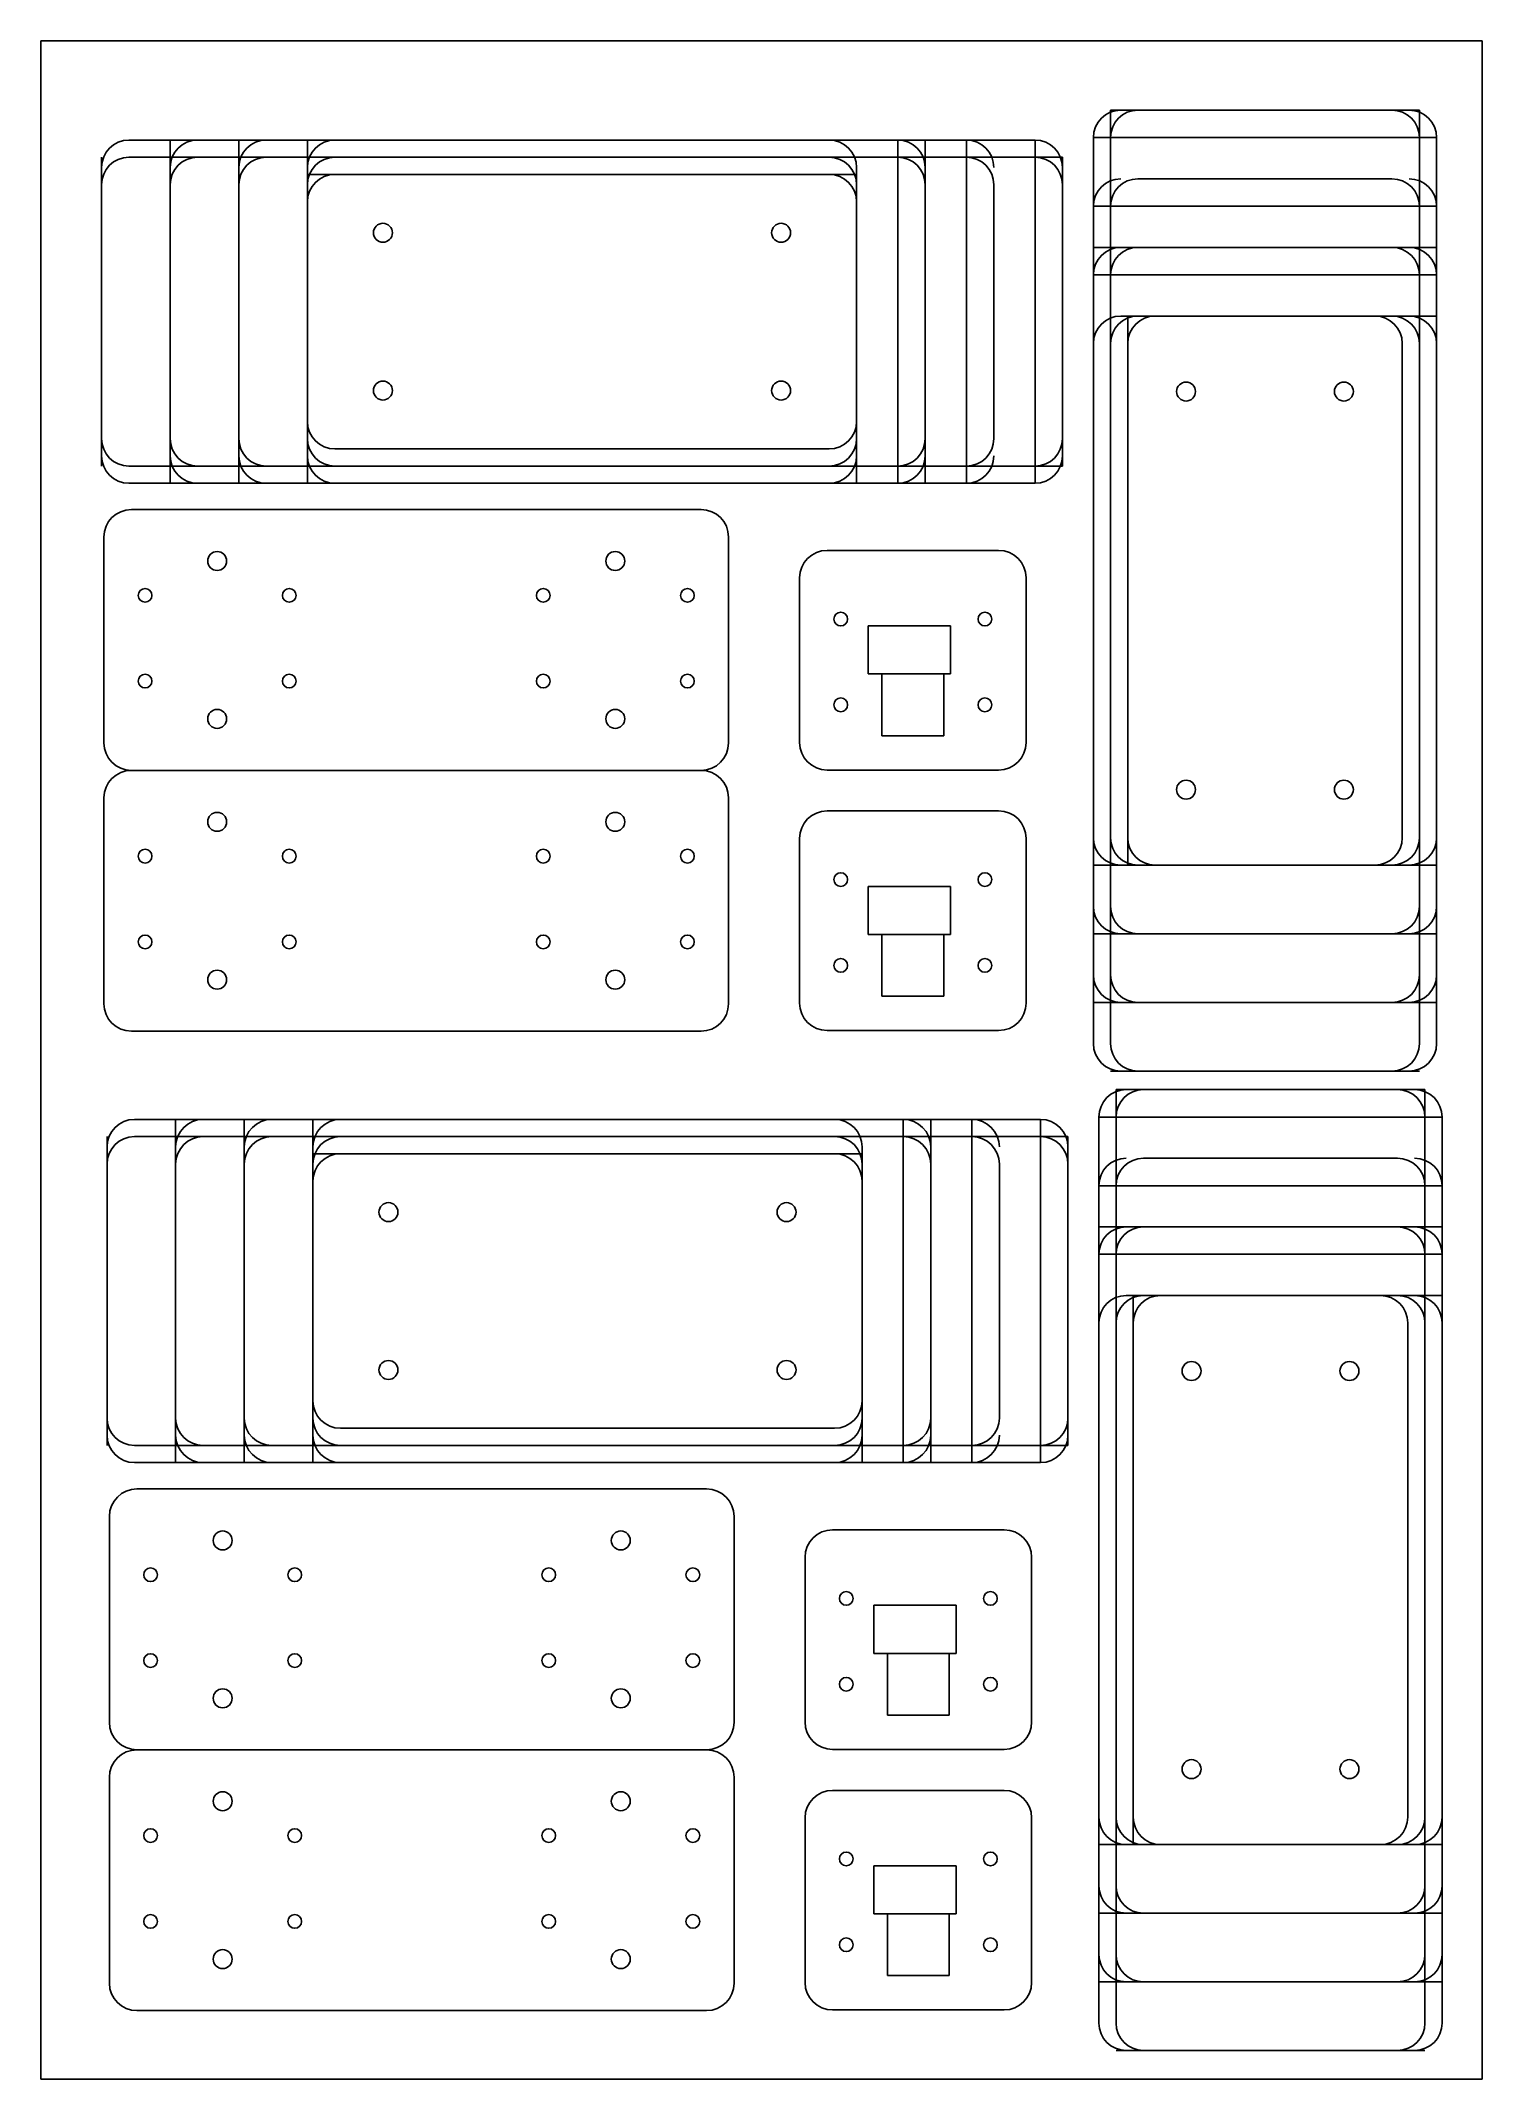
# Model space of a CAD drawing. Header units: millimetres. Extents: x 0 to 210, y 0 to 297.
import ezdxf

# ---------------------------------------------------------------- set-up
doc = ezdxf.new("R2010")
doc.units = ezdxf.units.MM
doc.layers.get('0').update_dxf_attribs({"lineweight": 25, "true_color": 0xffffff})

msp = doc.modelspace()

# ---------------------------------------------------------------- linework, layer by layer
for p, q in [((210, 297), (0, 297)), ((0, 297), (0, 0)), ((210, 0), (210, 297)), ((200.85, 286.89), (155.85, 286.89)), ((155.85, 252.89), (155.85, 286.89)), ((196.85, 286.89), (159.85, 286.89)), ((200.85, 252.89), (200.85, 286.89)), ((12.85, 282.53), (18.85, 282.53)), ((138.85, 282.53), (18.85, 282.53)), ((118.85, 282.53), (18.85, 282.53)), ((18.85, 278.53), (18.85, 282.53)), ((134.85, 282.53), (22.85, 282.53)), ((28.85, 278.53), (28.85, 282.53)), ((118.85, 282.53), (38.85, 282.53)), ((38.85, 278.53), (38.85, 282.53)), ((114.85, 282.53), (42.85, 282.53)), ((124.85, 282.53), (124.85, 232.53)), ((128.85, 232.53), (128.85, 282.53)), ((144.85, 282.53), (134.85, 282.53)), ((134.85, 282.53), (134.85, 232.53)), ((144.85, 232.53), (144.85, 282.53)), ((203.35, 282.89), (153.35, 282.89)), ((153.35, 282.89), (153.35, 272.89)), ((203.35, 262.89), (203.35, 282.89)), ((8.85, 280.03), (8.85, 235.03)), ((12.85, 280.03), (42.85, 280.03)), ((114.85, 280.03), (42.85, 280.03)), ((114.85, 280.03), (148.85, 280.03)), ((148.85, 235.03), (148.85, 280.03)), ((18.85, 278.53), (18.85, 232.53)), ((28.85, 239.03), (28.85, 278.53)), ((28.85, 278.53), (28.85, 236.53)), ((38.85, 276.03), (38.85, 278.53)), ((38.85, 237.53), (38.85, 277.53)), ((118.85, 277.53), (38.85, 277.53)), ((42.85, 277.53), (114.85, 277.53)), ((118.85, 232.53), (118.85, 278.53)), ((153.35, 276.89), (153.35, 156.89)), ((196.85, 276.89), (159.85, 276.89)), ((203.35, 156.89), (203.35, 276.89)), ((8.85, 276.03), (8.85, 239.03)), ((18.85, 276.03), (18.85, 239.03)), ((28.85, 276.03), (28.85, 239.03)), ((38.85, 273.53), (38.85, 241.53)), ((118.85, 239.03), (118.85, 276.03)), ((118.85, 273.53), (118.85, 241.53)), ((128.85, 239.03), (128.85, 276.03)), ((138.85, 239.03), (138.85, 276.03)), ((148.85, 239.03), (148.85, 276.03)), ((153.35, 272.89), (153.35, 160.89)), ((153.35, 272.89), (203.35, 272.89)), ((203.35, 160.89), (203.35, 272.89)), ((203.35, 266.89), (153.35, 266.89)), ((196.85, 266.89), (159.85, 266.89)), ((199.35, 266.89), (203.35, 266.89)), ((153.35, 262.89), (203.35, 262.89)), ((153.35, 256.89), (153.35, 156.89)), ((153.35, 256.89), (153.35, 176.89)), ((203.35, 256.89), (157.35, 256.89)), ((158.35, 256.89), (158.35, 176.89)), ((196.85, 256.89), (159.85, 256.89)), ((162.35, 256.89), (194.35, 256.89)), ((203.35, 156.89), (203.35, 256.89)), ((203.35, 176.89), (203.35, 256.89)), ((153.35, 252.89), (153.35, 180.89)), ((155.85, 252.89), (155.85, 180.89)), ((158.35, 180.89), (158.35, 252.89)), ((198.35, 252.89), (198.35, 180.89)), ((200.85, 180.89), (200.85, 252.89)), ((203.35, 180.89), (203.35, 252.89)), ((12.85, 235.03), (42.85, 235.03)), ((28.85, 236.53), (28.85, 232.53)), ((38.85, 237.53), (38.85, 232.53)), ((114.85, 237.53), (42.85, 237.53)), ((42.85, 235.03), (114.85, 235.03)), ((114.85, 235.03), (148.85, 235.03)), ((128.85, 236.53), (128.85, 232.53)), ((12.85, 232.53), (18.85, 232.53)), ((18.85, 232.53), (138.85, 232.53)), ((18.85, 232.53), (118.85, 232.53)), ((18.85, 232.53), (38.85, 232.53)), ((38.85, 232.53), (18.85, 232.53)), ((18.85, 232.53), (18.85, 232.53)), ((22.85, 232.53), (134.85, 232.53)), ((38.85, 232.53), (38.85, 232.53)), ((38.85, 232.53), (118.85, 232.53)), ((42.85, 232.53), (114.85, 232.53)), ((124.85, 232.53), (144.85, 232.53)), ((96.2, 228.7), (13.2, 228.7)), ((9.2, 224.7), (9.2, 194.7)), ((100.2, 194.7), (100.2, 224.7)), ((139.55, 222.75), (114.55, 222.75)), ((110.55, 218.75), (110.55, 194.75)), ((143.55, 194.75), (143.55, 218.75)), ((132.55, 211.75), (120.55, 211.75)), ((120.55, 211.75), (120.55, 204.75)), ((132.55, 204.75), (132.55, 211.75)), ((120.55, 204.75), (132.55, 204.75)), ((131.55, 204.75), (122.55, 204.75)), ((122.55, 204.75), (122.55, 195.75)), ((131.55, 195.75), (131.55, 204.75)), ((122.55, 195.75), (131.55, 195.75)), ((13.2, 190.7), (96.2, 190.7)), ((96.2, 190.7), (13.2, 190.7)), ((114.55, 190.75), (139.55, 190.75)), ((9.2, 186.7), (9.2, 156.7)), ((100.2, 156.7), (100.2, 186.7)), ((139.55, 184.79), (114.55, 184.79)), ((110.55, 180.79), (110.55, 156.79)), ((143.55, 156.79), (143.55, 180.79)), ((155.85, 150.89), (155.85, 180.89)), ((200.85, 150.89), (200.85, 180.89)), ((157.35, 176.89), (153.35, 176.89)), ((159.85, 176.89), (157.35, 176.89)), ((198.35, 176.89), (158.35, 176.89)), ((162.35, 176.89), (194.35, 176.89)), ((198.35, 176.89), (203.35, 176.89)), ((203.35, 156.89), (203.35, 176.89)), ((203.35, 176.89), (203.35, 176.89)), ((203.35, 176.89), (203.35, 156.89)), ((132.55, 173.79), (120.55, 173.79)), ((120.55, 173.79), (120.55, 166.79)), ((132.55, 166.79), (132.55, 173.79)), ((120.55, 166.79), (132.55, 166.79)), ((131.55, 166.79), (122.55, 166.79)), ((122.55, 166.79), (122.55, 157.79)), ((131.55, 157.79), (131.55, 166.79)), ((157.35, 166.89), (153.35, 166.89)), ((196.85, 166.89), (157.35, 166.89)), ((157.35, 166.89), (199.35, 166.89)), ((159.85, 166.89), (196.85, 166.89)), ((199.35, 166.89), (203.35, 166.89)), ((122.55, 157.79), (131.55, 157.79)), ((153.35, 150.89), (153.35, 156.89)), ((157.35, 156.89), (153.35, 156.89)), ((157.35, 156.89), (203.35, 156.89)), ((159.85, 156.89), (196.85, 156.89)), ((203.35, 156.89), (203.35, 156.89)), ((203.35, 150.89), (203.35, 156.89)), ((13.2, 152.7), (96.2, 152.7)), ((114.55, 152.79), (139.55, 152.79)), ((155.85, 146.89), (200.85, 146.89)), ((159.85, 146.89), (196.85, 146.89)), ((201.65, 144.19), (156.65, 144.19)), ((156.65, 110.19), (156.65, 144.19)), ((197.65, 144.19), (160.65, 144.19)), ((201.65, 110.19), (201.65, 144.19)), ((13.65, 139.84), (19.65, 139.84)), ((139.65, 139.84), (19.65, 139.84)), ((119.65, 139.84), (19.65, 139.84)), ((19.65, 135.84), (19.65, 139.84)), ((135.65, 139.84), (23.65, 139.84)), ((29.65, 135.84), (29.65, 139.84)), ((119.65, 139.84), (39.65, 139.84)), ((39.65, 135.84), (39.65, 139.84)), ((115.65, 139.84), (43.65, 139.84)), ((125.65, 139.84), (125.65, 89.84)), ((129.65, 89.84), (129.65, 139.84)), ((145.65, 139.84), (135.65, 139.84)), ((135.65, 139.84), (135.65, 89.84)), ((145.65, 89.84), (145.65, 139.84)), ((204.15, 140.19), (154.15, 140.19)), ((154.15, 140.19), (154.15, 130.19)), ((204.15, 120.19), (204.15, 140.19)), ((9.65, 137.34), (9.65, 92.34)), ((13.65, 137.34), (43.65, 137.34)), ((115.65, 137.34), (43.65, 137.34)), ((115.65, 137.34), (149.65, 137.34)), ((149.65, 92.34), (149.65, 137.34)), ((19.65, 135.84), (19.65, 89.84)), ((29.65, 96.34), (29.65, 135.84)), ((29.65, 135.84), (29.65, 93.84)), ((39.65, 133.34), (39.65, 135.84)), ((39.65, 94.84), (39.65, 134.84)), ((119.65, 134.84), (39.65, 134.84)), ((43.65, 134.84), (115.65, 134.84)), ((119.65, 89.84), (119.65, 135.84)), ((154.15, 134.19), (154.15, 14.19)), ((197.65, 134.19), (160.65, 134.19)), ((204.15, 14.19), (204.15, 134.19)), ((9.65, 133.34), (9.65, 96.34)), ((19.65, 133.34), (19.65, 96.34)), ((29.65, 133.34), (29.65, 96.34)), ((39.65, 130.84), (39.65, 98.84)), ((119.65, 96.34), (119.65, 133.34)), ((119.65, 130.84), (119.65, 98.84)), ((129.65, 96.34), (129.65, 133.34)), ((139.65, 96.34), (139.65, 133.34)), ((149.65, 96.34), (149.65, 133.34)), ((154.15, 130.19), (154.15, 18.19)), ((154.15, 130.19), (204.15, 130.19)), ((204.15, 18.19), (204.15, 130.19)), ((204.15, 124.19), (154.15, 124.19)), ((197.65, 124.19), (160.65, 124.19)), ((200.15, 124.19), (204.15, 124.19)), ((154.15, 120.19), (204.15, 120.19)), ((154.15, 114.19), (154.15, 14.19)), ((154.15, 114.19), (154.15, 34.19)), ((204.15, 114.19), (158.15, 114.19)), ((159.15, 114.19), (159.15, 34.19)), ((197.65, 114.19), (160.65, 114.19)), ((163.15, 114.19), (195.15, 114.19)), ((204.15, 14.19), (204.15, 114.19)), ((204.15, 34.19), (204.15, 114.19)), ((154.15, 110.19), (154.15, 38.19)), ((156.65, 110.19), (156.65, 38.19)), ((159.15, 38.19), (159.15, 110.19)), ((199.15, 110.19), (199.15, 38.19)), ((201.65, 38.19), (201.65, 110.19)), ((204.15, 38.19), (204.15, 110.19)), ((13.65, 92.34), (43.65, 92.34)), ((29.65, 93.84), (29.65, 89.84)), ((39.65, 94.84), (39.65, 89.84)), ((115.65, 94.84), (43.65, 94.84)), ((43.65, 92.34), (115.65, 92.34)), ((115.65, 92.34), (149.65, 92.34)), ((129.65, 93.84), (129.65, 89.84)), ((13.65, 89.84), (19.65, 89.84)), ((19.65, 89.84), (139.65, 89.84)), ((19.65, 89.84), (119.65, 89.84)), ((19.65, 89.84), (39.65, 89.84)), ((39.65, 89.84), (19.65, 89.84)), ((19.65, 89.84), (19.65, 89.84)), ((23.65, 89.84), (135.65, 89.84)), ((39.65, 89.84), (39.65, 89.84)), ((39.65, 89.84), (119.65, 89.84)), ((43.65, 89.84), (115.65, 89.84)), ((125.65, 89.84), (145.65, 89.84)), ((97, 86), (14, 86)), ((10, 82), (10, 52)), ((101, 52), (101, 82)), ((140.35, 80.05), (115.35, 80.05)), ((111.35, 76.05), (111.35, 52.05)), ((144.35, 52.05), (144.35, 76.05)), ((133.35, 69.05), (121.35, 69.05)), ((121.35, 69.05), (121.35, 62.05)), ((133.35, 62.05), (133.35, 69.05)), ((121.35, 62.05), (133.35, 62.05)), ((132.35, 62.05), (123.35, 62.05)), ((123.35, 62.05), (123.35, 53.05)), ((132.35, 53.05), (132.35, 62.05)), ((123.35, 53.05), (132.35, 53.05)), ((14, 48), (97, 48)), ((97, 48), (14, 48)), ((115.35, 48.05), (140.35, 48.05)), ((10, 44), (10, 14)), ((101, 14), (101, 44)), ((140.35, 42.09), (115.35, 42.09)), ((111.35, 38.09), (111.35, 14.09)), ((144.35, 14.09), (144.35, 38.09)), ((156.65, 8.19), (156.65, 38.19)), ((201.65, 8.19), (201.65, 38.19)), ((158.15, 34.19), (154.15, 34.19)), ((160.65, 34.19), (158.15, 34.19)), ((199.15, 34.19), (159.15, 34.19)), ((163.15, 34.19), (195.15, 34.19)), ((199.15, 34.19), (204.15, 34.19)), ((204.15, 14.19), (204.15, 34.19)), ((204.15, 34.19), (204.15, 34.19)), ((204.15, 34.19), (204.15, 14.19)), ((133.35, 31.09), (121.35, 31.09)), ((121.35, 31.09), (121.35, 24.09)), ((133.35, 24.09), (133.35, 31.09)), ((121.35, 24.09), (133.35, 24.09)), ((132.35, 24.09), (123.35, 24.09)), ((123.35, 24.09), (123.35, 15.09)), ((132.35, 15.09), (132.35, 24.09)), ((158.15, 24.19), (154.15, 24.19)), ((197.65, 24.19), (158.15, 24.19)), ((158.15, 24.19), (200.15, 24.19)), ((160.65, 24.19), (197.65, 24.19)), ((200.15, 24.19), (204.15, 24.19)), ((123.35, 15.09), (132.35, 15.09)), ((154.15, 8.19), (154.15, 14.19)), ((158.15, 14.19), (154.15, 14.19)), ((158.15, 14.19), (204.15, 14.19)), ((160.65, 14.19), (197.65, 14.19)), ((204.15, 14.19), (204.15, 14.19)), ((204.15, 8.19), (204.15, 14.19)), ((14, 10), (97, 10)), ((115.35, 10.09), (140.35, 10.09)), ((156.65, 4.19), (201.65, 4.19)), ((160.65, 4.19), (197.65, 4.19)), ((0, 0), (210, 0))]:
    msp.add_line(p, q)
for centre, radius in [((49.85, 269.03), 1.38), ((107.85, 269.03), 1.38), ((49.85, 246.03), 1.38), ((107.85, 246.03), 1.38), ((166.85, 245.89), 1.38), ((189.85, 245.89), 1.38), ((25.7, 221.2), 1.38), ((83.7, 221.2), 1.38), ((15.2, 216.2), 1), ((36.2, 216.2), 1), ((73.2, 216.2), 1), ((94.2, 216.2), 1), ((116.55, 212.75), 1), ((137.55, 212.75), 1), ((15.2, 203.7), 1), ((36.2, 203.7), 1), ((73.2, 203.7), 1), ((94.2, 203.7), 1), ((25.7, 198.2), 1.38), ((83.7, 198.2), 1.38), ((116.55, 200.25), 1), ((137.55, 200.25), 1), ((166.85, 187.89), 1.38), ((189.85, 187.89), 1.38), ((25.7, 183.2), 1.38), ((83.7, 183.2), 1.38), ((15.2, 178.2), 1), ((36.2, 178.2), 1), ((73.2, 178.2), 1), ((94.2, 178.2), 1), ((116.55, 174.79), 1), ((137.55, 174.79), 1), ((15.2, 165.7), 1), ((36.2, 165.7), 1), ((73.2, 165.7), 1), ((94.2, 165.7), 1), ((25.7, 160.2), 1.38), ((83.7, 160.2), 1.38), ((116.55, 162.29), 1), ((137.55, 162.29), 1), ((50.65, 126.34), 1.38), ((108.65, 126.34), 1.38), ((50.65, 103.34), 1.38), ((108.65, 103.34), 1.38), ((167.65, 103.19), 1.38), ((190.65, 103.19), 1.38), ((26.5, 78.5), 1.38), ((84.5, 78.5), 1.38), ((16, 73.5), 1), ((37, 73.5), 1), ((74, 73.5), 1), ((95, 73.5), 1), ((117.35, 70.05), 1), ((138.35, 70.05), 1), ((16, 61), 1), ((37, 61), 1), ((74, 61), 1), ((95, 61), 1), ((26.5, 55.5), 1.38), ((84.5, 55.5), 1.38), ((117.35, 57.55), 1), ((138.35, 57.55), 1), ((167.65, 45.19), 1.38), ((190.65, 45.19), 1.38), ((26.5, 40.5), 1.38), ((84.5, 40.5), 1.38), ((16, 35.5), 1), ((37, 35.5), 1), ((74, 35.5), 1), ((95, 35.5), 1), ((117.35, 32.09), 1), ((138.35, 32.09), 1), ((16, 23), 1), ((37, 23), 1), ((74, 23), 1), ((95, 23), 1), ((26.5, 17.5), 1.38), ((84.5, 17.5), 1.38), ((117.35, 19.59), 1), ((138.35, 19.59), 1)]:
    msp.add_circle(centre, radius)
for centre, start, end in [((157.35, 282.89), 90, 180), ((159.85, 282.89), 90, 180), ((196.85, 282.89), 0, 90), ((199.35, 282.89), 0, 90), ((12.85, 278.53), 90, 180), ((22.85, 278.53), 90, 180), ((32.85, 278.53), 90, 180), ((42.85, 278.53), 90, 180), ((114.85, 278.53), 0, 90), ((124.85, 278.53), 0, 90), ((134.85, 278.53), 0, 90), ((144.85, 278.53), 0, 90), ((12.85, 276.03), 90, 180), ((22.85, 276.03), 90, 180), ((32.85, 276.03), 90, 180), ((42.85, 276.03), 90, 180), ((114.85, 276.03), 0, 90), ((124.85, 276.03), 0, 90), ((134.85, 276.03), 0, 90), ((144.85, 276.03), 0, 90), ((42.85, 273.53), 90, 180), ((114.85, 273.53), 0, 90), ((157.35, 272.89), 90, 180), ((159.85, 272.89), 90, 180), ((196.85, 272.89), 0, 90), ((199.35, 272.89), 0, 90), ((157.35, 262.89), 90, 180), ((159.85, 262.89), 90, 180), ((196.85, 262.89), 0, 90), ((199.35, 262.89), 0, 90), ((157.35, 252.89), 90, 180), ((159.85, 252.89), 90, 180), ((162.35, 252.89), 90, 180), ((194.35, 252.89), 0, 90), ((196.85, 252.89), 0, 90), ((199.35, 252.89), 0, 90), ((42.85, 241.53), 180, 270), ((114.85, 241.53), 270, 0), ((12.85, 239.03), 180, 270), ((22.85, 239.03), 180, 270), ((32.85, 239.03), 180, 270), ((42.85, 239.03), 180, 270), ((114.85, 239.03), 270, 0), ((124.85, 239.03), 270, 0), ((134.85, 239.03), 270, 0), ((144.85, 239.03), 270, 0), ((12.85, 236.53), 180, 270), ((22.85, 236.53), 180, 270), ((32.85, 236.53), 180, 270), ((42.85, 236.53), 180, 270), ((114.85, 236.53), 270, 0), ((124.85, 236.53), 270, 0), ((134.85, 236.53), 270, 0), ((144.85, 236.53), 270, 0), ((13.2, 224.7), 90, 180), ((96.2, 224.7), 0, 90), ((114.55, 218.75), 90, 180), ((139.55, 218.75), 0, 90), ((13.2, 194.7), 180, 270), ((96.2, 194.7), 270, 0), ((114.55, 194.75), 180, 270), ((139.55, 194.75), 270, 0), ((13.2, 186.7), 90, 180), ((96.2, 186.7), 0, 90), ((114.55, 180.79), 90, 180), ((139.55, 180.79), 0, 90), ((157.35, 180.89), 180, 270), ((159.85, 180.89), 180, 270), ((162.35, 180.89), 180, 270), ((194.35, 180.89), 270, 0), ((196.85, 180.89), 270, 0), ((199.35, 180.89), 270, 0), ((157.35, 170.89), 180, 270), ((159.85, 170.89), 180, 270), ((196.85, 170.89), 270, 0), ((199.35, 170.89), 270, 0), ((157.35, 160.89), 180, 270), ((159.85, 160.89), 180, 270), ((196.85, 160.89), 270, 0), ((199.35, 160.89), 270, 0), ((13.2, 156.7), 180, 270), ((96.2, 156.7), 270, 0), ((114.55, 156.79), 180, 270), ((139.55, 156.79), 270, 0), ((157.35, 150.89), 180, 270), ((159.85, 150.89), 180, 270), ((196.85, 150.89), 270, 0), ((199.35, 150.89), 270, 0), ((158.15, 140.19), 90, 180), ((160.65, 140.19), 90, 180), ((197.65, 140.19), 0, 90), ((200.15, 140.19), 0, 90), ((13.65, 135.84), 90, 180), ((23.65, 135.84), 90, 180), ((33.65, 135.84), 90, 180), ((43.65, 135.84), 90, 180), ((115.65, 135.84), 0, 90), ((125.65, 135.84), 0, 90), ((135.65, 135.84), 0, 90), ((145.65, 135.84), 0, 90), ((13.65, 133.34), 90, 180), ((23.65, 133.34), 90, 180), ((33.65, 133.34), 90, 180), ((43.65, 133.34), 90, 180), ((115.65, 133.34), 0, 90), ((125.65, 133.34), 0, 90), ((135.65, 133.34), 0, 90), ((145.65, 133.34), 0, 90), ((43.65, 130.84), 90, 180), ((115.65, 130.84), 0, 90), ((158.15, 130.19), 90, 180), ((160.65, 130.19), 90, 180), ((197.65, 130.19), 0, 90), ((200.15, 130.19), 0, 90), ((158.15, 120.19), 90, 180), ((160.65, 120.19), 90, 180), ((197.65, 120.19), 0, 90), ((200.15, 120.19), 0, 90), ((158.15, 110.19), 90, 180), ((160.65, 110.19), 90, 180), ((163.15, 110.19), 90, 180), ((195.15, 110.19), 0, 90), ((197.65, 110.19), 0, 90), ((200.15, 110.19), 0, 90), ((43.65, 98.84), 180, 270), ((115.65, 98.84), 270, 0), ((13.65, 96.34), 180, 270), ((23.65, 96.34), 180, 270), ((33.65, 96.34), 180, 270), ((43.65, 96.34), 180, 270), ((115.65, 96.34), 270, 0), ((125.65, 96.34), 270, 0), ((135.65, 96.34), 270, 0), ((145.65, 96.34), 270, 0), ((13.65, 93.84), 180, 270), ((23.65, 93.84), 180, 270), ((33.65, 93.84), 180, 270), ((43.65, 93.84), 180, 270), ((115.65, 93.84), 270, 0), ((125.65, 93.84), 270, 0), ((135.65, 93.84), 270, 0), ((145.65, 93.84), 270, 0), ((14, 82), 90, 180), ((97, 82), 0, 90), ((115.35, 76.05), 90, 180), ((140.35, 76.05), 0, 90), ((14, 52), 180, 270), ((97, 52), 270, 0), ((115.35, 52.05), 180, 270), ((140.35, 52.05), 270, 0), ((14, 44), 90, 180), ((97, 44), 0, 90), ((115.35, 38.09), 90, 180), ((140.35, 38.09), 0, 90), ((158.15, 38.19), 180, 270), ((160.65, 38.19), 180, 270), ((163.15, 38.19), 180, 270), ((195.15, 38.19), 270, 0), ((197.65, 38.19), 270, 0), ((200.15, 38.19), 270, 0), ((158.15, 28.19), 180, 270), ((160.65, 28.19), 180, 270), ((197.65, 28.19), 270, 0), ((200.15, 28.19), 270, 0), ((158.15, 18.19), 180, 270), ((160.65, 18.19), 180, 270), ((197.65, 18.19), 270, 0), ((200.15, 18.19), 270, 0), ((14, 14), 180, 270), ((97, 14), 270, 0), ((115.35, 14.09), 180, 270), ((140.35, 14.09), 270, 0), ((158.15, 8.19), 180, 270), ((160.65, 8.19), 180, 270), ((197.65, 8.19), 270, 0), ((200.15, 8.19), 270, 0)]:
    msp.add_arc(centre, 4, start, end)

doc.saveas('drawing.dxf')
